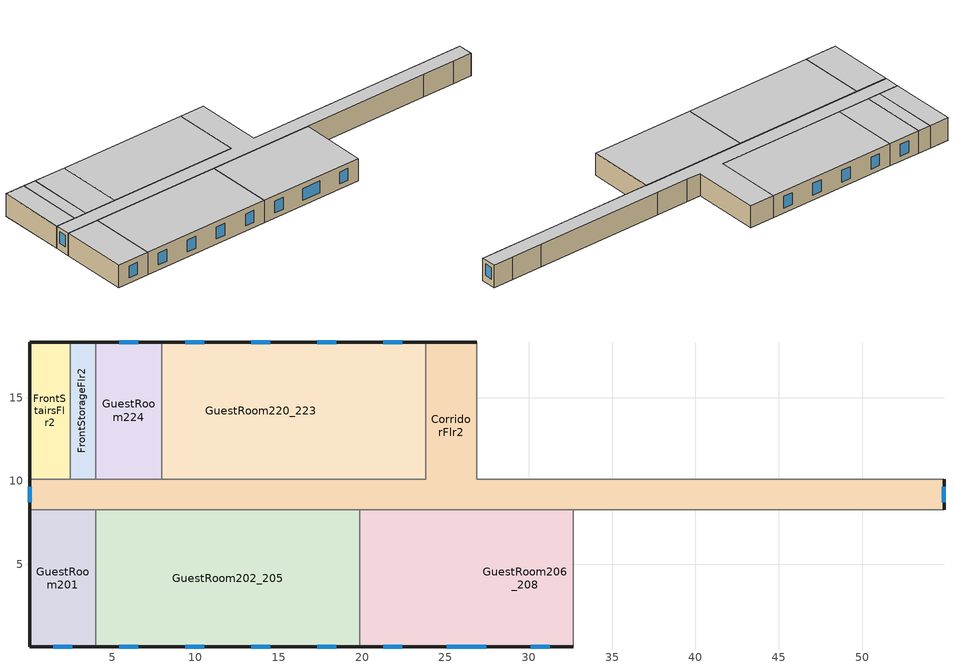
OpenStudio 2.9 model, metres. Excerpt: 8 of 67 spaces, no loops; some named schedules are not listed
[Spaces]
CorridorFlr2
 floor to CorridorFlr1: 26.87,18.34 26.87,10.11 54.91,10.11 54.91,8.28 0.05,8.28 0.05,10.11 23.82,10.11 23.82,18.34 z3.35
 wall outside: 0.05,10.11 0.05,8.28 / 54.91,8.28 54.91,10.11 / 26.87,18.34 23.82,18.34 z3.35:6.1
 wall to GuestRoom201: 0.05,8.28 4.01,8.28 z3.35:6.1
 wall to GuestRoom213: 48.51,8.28 52.47,8.28 z3.35:6.1
 wall to GuestRoom219: 32.66,10.11 28.7,10.11 z3.35:6.1
 wall to GuestRoom209_212: 32.66,8.28 48.51,8.28 z3.35:6.1
 wall to FrontStorageFlr2: 4.01,10.11 2.49,10.11 z3.35:6.1
 wall to RearStairsFlr2: 54.91,10.11 52.47,10.11 z3.35:6.1
 wall to ElevatorCoreFlr2: 28.7,10.11 26.87,10.11 26.87,18.34 z3.35:6.1
 wall to GuestRoom215_218: 48.51,10.11 32.66,10.11 z3.35:6.1
 wall to RearStorageFlr2: 52.47,8.28 54.91,8.28 z3.35:6.1
 wall to FrontStairsFlr2: 2.49,10.11 0.05,10.11 z3.35:6.1
 wall to GuestRoom206_208: 19.86,8.28 32.66,8.28 z3.35:6.1
 wall to GuestRoom220_223: 23.82,18.34 23.82,10.11 7.97,10.11 z3.35:6.1
 wall to GuestRoom202_205: 4.01,8.28 19.86,8.28 z3.35:6.1
 wall to GuestRoom224: 7.97,10.11 4.01,10.11 z3.35:6.1
 wall to GuestRoom214: 52.47,10.11 48.51,10.11 z3.35:6.1
 window: 0.05,9.66 0.05,8.73 / 54.91,8.73 54.91,9.66 z4.19:5.61
 ceiling to CorridorFlr3: 54.91,8.28 54.91,10.11 26.87,10.11 26.87,18.34 23.82,18.34 23.82,10.11 0.05,10.11 0.05,8.28 z6.1
GuestRoom201
 floor to FrontLoungeFlr1: 4.01,8.28 4.01,0.05 0.05,0.05 0.05,8.28 z3.35
 wall outside: 0.05,8.28 0.05,0.05 4.01,0.05 z3.35:6.1
 wall to GuestRoom202_205: 4.01,0.05 4.01,8.28 z3.35:6.1
 window: 1.46,0.05 2.6,0.05 z4:5.45
 ceiling to GuestRoom301: 4.01,0.05 4.01,8.28 0.05,8.28 0.05,0.05 z6.1
GuestRoom220_223
 floor to FrontOfficeFlr1: 19.86,18.34 19.86,10.11 7.97,10.11 7.97,18.34 z3.35
 floor to ExerciseCenterFlr1: 23.82,18.34 23.82,10.11 19.86,10.11 19.86,18.34 z3.35
 wall outside: 23.82,18.34 7.97,18.34 z3.35:6.1
 wall to GuestRoom224: 7.97,18.34 7.97,10.11 z3.35:6.1
 window: 22.41,18.34 21.27,18.34 / 18.45,18.34 17.31,18.34 / 14.49,18.34 13.35,18.34 / 10.52,18.34 9.39,18.34 z4:5.45
 ceiling to GuestRoom320_323: 23.82,10.11 23.82,18.34 7.97,18.34 7.97,10.11 z6.1
GuestRoom202_205
 floor to FrontLoungeFlr1: 19.86,8.28 19.86,0.05 4.01,0.05 4.01,8.28 z3.35
 wall outside: 4.01,0.05 19.86,0.05 z3.35:6.1
 wall to GuestRoom206_208: 19.86,0.05 19.86,8.28 z3.35:6.1
 window: 17.31,0.05 18.45,0.05 / 9.39,0.05 10.52,0.05 / 13.35,0.05 14.49,0.05 / 5.42,0.05 6.56,0.05 z4:5.45
 ceiling to GuestRoom302_305: 19.86,0.05 19.86,8.28 4.01,8.28 4.01,0.05 z6.1
FrontStorageFlr2
 floor to FrontStorageFlr1: 4.01,18.34 4.01,10.11 2.49,10.11 2.49,18.34 z3.35
 wall outside: 4.01,18.34 2.49,18.34 z3.35:6.1
 wall to FrontStairsFlr2: 2.49,18.34 2.49,10.11 z3.35:6.1
 wall to GuestRoom224: 4.01,10.11 4.01,18.34 z3.35:6.1
 ceiling to FrontStorageFlr3: 4.01,10.11 4.01,18.34 2.49,18.34 2.49,10.11 z6.1
GuestRoom206_208
 floor to RestroomFlr1: 23.82,8.28 23.82,0.05 19.86,0.05 19.86,8.28 z3.35
 floor to CorridorFlr1: 26.87,8.28 26.87,0.05 23.82,0.05 23.82,8.28 z3.35
 floor to MeetingRoomFlr1: 32.66,8.28 32.66,0.05 26.87,0.05 26.87,8.28 z3.35
 wall outside: 19.86,0.05 32.66,0.05 z3.35:6.1
 wall to GuestRoom209_212: 32.66,0.05 32.66,8.28 z3.35:6.1
 window: 25.08,0.05 27.44,0.05 / 21.27,0.05 22.41,0.05 / 30.11,0.05 31.25,0.05 z4:5.45
 ceiling to GuestRoom306_308: 32.66,0.05 32.66,8.28 19.86,8.28 19.86,0.05 z6.1
GuestRoom224
 floor to FrontOfficeFlr1: 7.97,18.34 7.97,10.11 4.01,10.11 4.01,18.34 z3.35
 wall outside: 7.97,18.34 4.01,18.34 z3.35:6.1
 window: 6.56,18.34 5.42,18.34 z4:5.45
 ceiling to GuestRoom324: 7.97,10.11 7.97,18.34 4.01,18.34 4.01,10.11 z6.1
FrontStairsFlr2
 floor to FrontStairsFlr1: 2.49,18.34 2.49,10.11 0.05,10.11 0.05,18.34 z3.35
 wall outside: 2.49,18.34 0.05,18.34 0.05,10.11 z3.35:6.1
 ceiling to FrontStairsFlr3: 2.49,10.11 2.49,18.34 0.05,18.34 0.05,10.11 z6.1
[Building]
-SmallHotel-ASHRAE 169-2006-2A created: 2020-01-30 15:07:55 -0700: North Axis {deg}=180; Default Construction Set=90.1-2010 - SmHotel - ASHRAE 169-2006-2A; Standards Number of Stories=4; Standards Number of Above Ground Stories=4; Standards Building Type=SmallHotel
[Site]
Houston Bush Intercontinental_TX_USA: Latitude {deg}=30; Longitude {deg}=-95.37; Time Zone {hr}=-6; Elevation {m}=29; Terrain=Suburbs
[Site:WaterMainsTemperature]
Calculation Method=Correlation; Annual Average Outdoor Air Temperature {C}=20.3167; Maximum Difference In Monthly Average Outdoor Air Temperatures {deltaC}=17.8
[SizingPeriod:DesignDay] Barometric Pressure {Pa}=100977; Sky Clearness=0; Rain Indicator=0; Snow Indicator=0; Day of Month=21; Daylight Saving Time Indicator=0; Humidity Indicating Type=Wetbulb; Dry-Bulb Temperature Range Modifier Type=DefaultMultipliers
Name | Maximum Dry-Bulb Temperature {C} | Daily Dry-Bulb Temperature Range {deltaC} | Humidity Indicating Conditions at Maximum Dry-Bulb | Wind Speed {m/s} | Wind Direction {deg} | Month | Day Type | Solar Model Indicator | ASHRAE Taub | ASHRAE Taud
Houston Bush Intercontinental Ann Htg 99.6% Condns DB | -1.6 | 0 | -1.6 | 2.8 | 0 | 1 | WinterDesignDay | ASHRAEClearSky
Houston Bush Intercontinental Ann Clg .4% Condns DB=>MWB | 36 | 10.1 | 24.8 | 3.5 | 170 | 7 | SummerDesignDay | ASHRAETau | 0.499 | 1.97
[Site:GroundTemperature:BuildingSurface]
20.56, 20.52, 20.65, 20.78, 20.93, 21.04, 21.11, 21.13, 21.1, 21, 20.86, 20.64
[ClimateZones]
Climate Zone Institution Name 1=ASHRAE; Climate Zone Document Name 1=ANSI/ASHRAE Standard 169; Climate Zone Document Year 1=2006; Climate Zone Value 1=2A; Climate Zone Institution Name 2=CEC; Climate Zone Document Name 2=California Climate Zone Descriptions; Climate Zone Document Year 2=1995
[Material:NoMass] Thermal Absorptance=0.9; Solar Absorptance=0.7
Name | Roughness | Thermal Resistance {m2-K/W} | Visible Absorptance
CP02 CARPET PAD | VeryRough | 0.21648 | 0.8
Typical Insulation R-6.78 | Smooth | 1.19347 | 0.7
Typical Carpet Pad | Smooth | 0.21648 | 0.8
Typical Insulation R-5.89 | Smooth | 1.03652 | 0.7
Typical Insulation R-19.72; Typical Insulation R-19.72 1 | Smooth | 3.4722 | 0.7
Typical Insulation R-0.58; Typical Insulation R-0.58 1 | Smooth | 0.101875 | 0.7
Typical Insulation R-8.93 | Smooth | 1.57183 | 0.7
Typical Insulation R-13.45 | Smooth | 2.368 | 0.7
[Material]
Name | Roughness | Thickness {m} | Conductivity {W/m-K} | Density {kg/m3} | Specific Heat {J/kg-K} | Thermal Absorptance | Solar Absorptance | Visible Absorptance
4 in. Normalweight Concrete Floor | MediumRough | 0.1016 | 2.31 | 2322 | 832 | 0.9 | 0.7 | 0.7
25mm Stucco | Smooth | 0.0254 | 0.72 | 1856 | 840 | 0.9 | 0.7 | 0.7
5/8 in. Gypsum Board | MediumSmooth | 0.0159 | 0.16 | 800 | 1090 | 0.9 | 0.7 | 0.7
Roof Membrane - Highly Reflective | VeryRough | 0.0095 | 0.16 | 1121.29 | 1460 | 0.75 | 0.45 | 0.7
Metal Roof Surface; F08 Metal surface | Smooth | 0.0008 | 45.28 | 7824 | 500 | 0.9 | 0.7 | 0.7
1/2 in. Gypsum Board | Smooth | 0.0127 | 0.16 | 800 | 1090 | 0.9 | 0.7 | 0.5
6 in. Normalweight Concrete Floor | MediumRough | 0.1524 | 2.31 | 2322 | 832 | 0.9 | 0.7 | 0.7
8 in. Concrete Block Basement Wall | MediumRough | 0.2032 | 1.326 | 1842 | 912 | 0.9 | 0.7 | 0.7
G05 25mm wood | MediumSmooth | 0.0254 | 0.15 | 608 | 1630 | 0.9 | 0.5 | 0.5
[DefaultConstructionSet] Interior Partition Construction=Typical Interior Partition
Name | Default Exterior Surface Constructions | Default Interior Surface Constructions | Default Ground Contact Surface Constructions | Default Exterior SubSurface Constructions | Default Interior SubSurface Constructions
90.1-2010 - SmHotel - ASHRAE 169-2006-2A | Default Surface Constructions 1 | Default Surface Constructions 2 | Default Surface Constructions 3 | Default Sub Surface Constructions 1 | Default Sub Surface Constructions 2
90.1-2010 - SmHotel - ASHRAE 169-2006-2A 1 | Default Surface Constructions 4 | Default Surface Constructions 5 | Default Surface Constructions 6 | Default Sub Surface Constructions 3 | Default Sub Surface Constructions 4
[DefaultSurfaceConstructions]
Name | Floor Construction | Wall Construction | Roof Ceiling Construction
Default Surface Constructions 1 | Typical Insulated Exterior Mass Floor R-9.35 | Typical Insulated Steel Framed Exterior Wall R-8.06 | Typical IEAD Roof - Highly Reflective R-20.83
Default Surface Constructions 2; Default Surface Constructions 5 | int_slab_floor_smallhotel | int_wall_smallhotel | int_slab_ceiling_smallhotel
Default Surface Constructions 3; Default Surface Constructions 6 | Typical Insulated Carpeted 6in Slab Floor | Typical Insulated Basement Mass Wall
Default Surface Constructions 4 | Typical Insulated Exterior Mass Floor R-11.49 | Typical Insulated Steel Framed Exterior Wall R-15.63 | Typical IEAD Roof - Highly Reflective R-20.83 1
[Construction]
Typical Insulated Exterior Mass Floor R-9.35: Typical Insulation R-6.78, 4 in. Normalweight Concrete Floor, Typical Carpet Pad
Typical Insulated Steel Framed Exterior Wall R-8.06: 25mm Stucco, 5/8 in. Gypsum Board, Typical Insulation R-5.89, 5/8 in. Gypsum Board
Typical IEAD Roof - Highly Reflective R-20.83: Roof Membrane - Highly Reflective, Typical Insulation R-19.72, Metal Roof Surface
int_slab_floor_smallhotel: 4 in. Normalweight Concrete Floor, CP02 CARPET PAD
int_wall_smallhotel: 1/2 in. Gypsum Board, 1/2 in. Gypsum Board
int_slab_ceiling_smallhotel: CP02 CARPET PAD, 4 in. Normalweight Concrete Floor
Typical Insulated Carpeted 6in Slab Floor: 6 in. Normalweight Concrete Floor, Typical Carpet Pad
Typical Insulated Basement Mass Wall: 8 in. Concrete Block Basement Wall
U 0.72 SHGC 0.25 Sgl Ref-B-M Tint 6mm: REF B TINT MID 6MM
Typical Insulated Metal Door R-1.43: F08 Metal surface, Typical Insulation R-0.58
U 0.88 SHGC 0.16 Sgl Ref-A-L Clr 6mm: REF A CLEAR LO 6MM
Typical Overhead Door: Typical Insulation R-8.93
U 1.98 SHGC 0.36 Sgl Ref-B-H Clr 6mm: REF B CLEAR HI 6MM
Typical Interior Window: Clear 3mm
Typical Interior Door; Typical Interior Partition: G05 25mm wood
Typical Insulated Exterior Mass Floor R-11.49: Typical Insulation R-8.93, 4 in. Normalweight Concrete Floor, Typical Carpet Pad
Typical Insulated Steel Framed Exterior Wall R-15.63: 25mm Stucco, 5/8 in. Gypsum Board, Typical Insulation R-13.45, 5/8 in. Gypsum Board
Typical IEAD Roof - Highly Reflective R-20.83 1: Roof Membrane - Highly Reflective, Typical Insulation R-19.72 1, Metal Roof Surface
Typical Insulated Metal Door R-1.43 1: F08 Metal surface, Typical Insulation R-0.58 1
U 1.98 SHGC 0.19 Simple Glazing Skylight U-1.98 SHGC 0.27: U 1.98 SHGC 0.19 Simple Glazing U-1.23 SHGC 0.27
[DefaultSubSurfaceConstructions]
Name | Fixed Window Construction | Operable Window Construction | Door Construction | Glass Door Construction | Overhead Door Construction | Skylight Construction | Tubular Daylight Dome Construction | Tubular Daylight Diffuser Construction
Default Sub Surface Constructions 1 | U 0.72 SHGC 0.25 Sgl Ref-B-M Tint 6mm | U 0.72 SHGC 0.25 Sgl Ref-B-M Tint 6mm | Typical Insulated Metal Door R-1.43 | U 0.88 SHGC 0.16 Sgl Ref-A-L Clr 6mm | Typical Overhead Door | U 1.98 SHGC 0.36 Sgl Ref-B-H Clr 6mm | Typical Interior Window | Typical Interior Window
Default Sub Surface Constructions 2; Default Sub Surface Constructions 4 | Typical Interior Window | Typical Interior Window | Typical Interior Door
Default Sub Surface Constructions 3 | U 0.72 SHGC 0.25 Sgl Ref-B-M Tint 6mm | U 0.72 SHGC 0.25 Sgl Ref-B-M Tint 6mm | Typical Insulated Metal Door R-1.43 1 |  | Typical Overhead Door | U 1.98 SHGC 0.19 Simple Glazing Skylight U-1.98 SHGC 0.27 | Typical Interior Window | Typical Interior Window
[WindowMaterial:Glazing] Optical Data Type=SpectralAverage; Infrared Transmittance at Normal Incidence=0; Front Side Infrared Hemispherical Emissivity=0.84; Conductivity {W/m-K}=0.9; Dirt Correction Factor for Solar and Visible Transmittance=1; Solar Diffusing=No
Name | Thickness {m} | Solar Transmittance at Normal Incidence | Front Side Solar Reflectance at Normal Incidence | Back Side Solar Reflectance at Normal Incidence | Visible Transmittance at Normal Incidence | Front Side Visible Reflectance at Normal Incidence | Back Side Visible Reflectance at Normal Incidence | Back Side Infrared Hemispherical Emissivity
REF B TINT MID 6MM | 0.006 | 0.1 | 0.11 | 0.41 | 0.13 | 0.1 | 0.32 | 0.45
REF A CLEAR LO 6MM | 0.006 | 0.066 | 0.341 | 0.493 | 0.08 | 0.41 | 0.37 | 0.4
REF B CLEAR HI 6MM | 0.006 | 0.24 | 0.16 | 0.32 | 0.3 | 0.16 | 0.29 | 0.6
Clear 3mm | 0.003 | 0.837 | 0.075 | 0.075 | 0.898 | 0.081 | 0.081 | 0.84
[WindowMaterial:SimpleGlazingSystem]
U 1.98 SHGC 0.19 Simple Glazing U-1.23 SHGC 0.27: U-Factor {W/m2-K}=7; Solar Heat Gain Coefficient=0.27; Visible Transmittance=0.15
[Space] Default Construction Set=90.1-2010 - SmHotel - ASHRAE 169-2006-2A 1; Building Story=BuildingStory2
Name | Space Type | Thermal Zone
CorridorFlr2 | SmallHotel Corridor | CorridorFlr2 ZN
FrontStairsFlr2 | SmallHotel Stair | FrontStairsFlr2 ZN
GuestRoom224 | SmallHotel GuestRoom123Occ | GuestRoom224 ZN
GuestRoom201 | SmallHotel GuestRoom123Vac | GuestRoom201 ZN
GuestRoom220_223 | SmallHotel GuestRoom123Occ | GuestRoom220_223 ZN
GuestRoom202_205 | SmallHotel GuestRoom123Occ | GuestRoom202_205 ZN
FrontStorageFlr2 | SmallHotel Storage | FrontStorageFlr2 ZN
GuestRoom206_208 | SmallHotel GuestRoom123Occ | GuestRoom206_208 ZN
[BuildingStory]
BuildingStory2
[SpaceType] Standards Building Type=SmallHotel
Name | Default Schedule Set | Design Specification Outdoor Air Object | Standards Space Type
SmallHotel Corridor | SmallHotel Corridor Schedule Set | SmallHotel Corridor Ventilation | Corridor
SmallHotel Stair | SmallHotel Stair Schedule Set | SmallHotel Stair Ventilation | Stair
SmallHotel Storage | SmallHotel Storage Schedule Set | SmallHotel Storage Ventilation | Storage
SmallHotel GuestRoom123Occ | SmallHotel GuestRoom123Occ Schedule Set | SmallHotel GuestRoom123Occ Ventilation | GuestRoom123Occ
SmallHotel GuestRoom123Vac | SmallHotel GuestRoom123Vac Schedule Set | SmallHotel GuestRoom123Vac Ventilation | GuestRoom123Vac
[Lights:Definition] Design Level Calculation Method=Watts/Area; Fraction Radiant=0.7; Fraction Visible=0.2
Name | Watts per Space Floor Area {W/m2}
SmallHotel Corridor Lights Definition | 8.52502
SmallHotel GuestRoom123Occ Lights Definition; SmallHotel GuestRoom123Vac Lights Definition | 8.07293
SmallHotel Stair Lights Definition | 7.4271
SmallHotel Storage Lights Definition | 6.78126
[Lights] Fraction Replaceable=1
Name | Lights Definition | Space or SpaceType
SmallHotel Corridor Lights | SmallHotel Corridor Lights Definition | SmallHotel Corridor
SmallHotel GuestRoom123Occ Lights | SmallHotel GuestRoom123Occ Lights Definition | SmallHotel GuestRoom123Occ
SmallHotel GuestRoom123Vac Lights | SmallHotel GuestRoom123Vac Lights Definition | SmallHotel GuestRoom123Vac
SmallHotel Stair Lights | SmallHotel Stair Lights Definition | SmallHotel Stair
SmallHotel Storage Lights | SmallHotel Storage Lights Definition | SmallHotel Storage
[DesignSpecification:OutdoorAir] Outdoor Air Method=Sum
Name | Outdoor Air Flow per Floor Area {m3/s-m2} | Outdoor Air Flow per Person {m3/s-person}
SmallHotel Corridor Ventilation; SmallHotel Stair Ventilation | 0.0003048
SmallHotel GuestRoom123Occ Ventilation; SmallHotel GuestRoom123Vac Ventilation | 0.0003048 | 0.00235974
SmallHotel Storage Ventilation | 0.0006096
[DefaultScheduleSet] People Activity Level Schedule=HotelSmall Activity_Sch
Name | Number of People Schedule | Lighting Schedule | Electric Equipment Schedule | Infiltration Schedule
SmallHotel Corridor Schedule Set | HotelSmall AlwaysOff | HotelSmall BLDG_LIGHT_CORRIDOR_SCH | HotelSmall AlwaysOff | Always On
SmallHotel GuestRoom123Occ Schedule Set | HotelSmall GuestRoom_Occ_Sch | HotelSmall BLDG_LIGHT_GUESTROOM_SCH_2010 | HotelSmall GuestRoom_Eqp_Sch_Base | HotelSmall GuestRoom_Infil_Sch
SmallHotel GuestRoom123Vac Schedule Set | HotelSmall AlwaysOff | HotelSmall AlwaysOff | HotelSmall AlwaysOff | HotelSmall GuestRoom_Infil_Sch
SmallHotel Stair Schedule Set | HotelSmall AlwaysOff | HotelSmall BLDG_LIGHT_STAIR_SCH | HotelSmall AlwaysOff | Always On
SmallHotel Storage Schedule Set | HotelSmall AlwaysOff | HotelSmall BLDG_LIGHT_STORAGE_SCH | HotelSmall AlwaysOff | Always On
[ThermostatSetpoint:DualSetpoint]
Name | Heating Setpoint Temperature Schedule | Cooling Setpoint Temperature Schedule
SmallHotel Corridor Thermostat 2 | HotelSmall CommonArea_HtgSP_Sch | HotelSmall CommonArea_ClgSP_Sch
SmallHotel Stair Thermostat 2 | HotelSmall SemiHeated_HtgSP_Sch | HotelSmall CommonArea_ClgSP_Sch
SmallHotel Storage Thermostat 2 | HotelSmall SemiHeated_HtgSP_Sch | HotelSmall StorageArea_ClgSP_Sch
SmallHotel GuestRoom123Vac Thermostat 3 | HotelSmall VacGuestRoom_HtgSP_Sch | HotelSmall VacGuestRoom_ClgSP_Sch
SmallHotel GuestRoom123Occ Thermostat 4; SmallHotel GuestRoom123Occ Thermostat 5; SmallHotel GuestRoom123Occ Thermostat 10; SmallHotel GuestRoom123Occ Thermostat 11 | HotelSmall Adva_OccGuestRoom_HtgSP_Sch | HotelSmall Adva_OccGuestRoom_ClgSP_Sch
[ElectricEquipment:Definition] Design Level Calculation Method=Watts/Area; Watts per Space Floor Area {W/m2}=11.8403; Fraction Radiant=0.5
SmallHotel GuestRoom123Occ Elec Equip Definition; SmallHotel GuestRoom123Vac Elec Equip Definition
[ElectricEquipment]
Name | Electric Equipment Definition | Space or SpaceType
SmallHotel GuestRoom123Occ Elec Equip | SmallHotel GuestRoom123Occ Elec Equip Definition | SmallHotel GuestRoom123Occ
SmallHotel GuestRoom123Vac Elec Equip | SmallHotel GuestRoom123Vac Elec Equip Definition | SmallHotel GuestRoom123Vac
[People:Definition] Number of People Calculation Method=People/Area; People per Space Floor Area {person/m2}=0.0459619; Fraction Radiant=0.3
SmallHotel GuestRoom123Occ People Definition; SmallHotel GuestRoom123Vac People Definition
[People] Work Efficiency Schedule=Work Efficiency Schedule; Clothing Insulation Schedule=Clothing Schedule; Air Velocity Schedule=Air Velocity Schedule; Multiplier=1
Name | People Definition | Space or SpaceType
SmallHotel GuestRoom123Occ People | SmallHotel GuestRoom123Occ People Definition | SmallHotel GuestRoom123Occ
SmallHotel GuestRoom123Vac People | SmallHotel GuestRoom123Vac People Definition | SmallHotel GuestRoom123Vac
[SpaceInfiltration:DesignFlowRate] Design Flow Rate Calculation Method=Flow/ExteriorArea; Flow per Exterior Surface Area {m3/s-m2}=0.000569573; Constant Term Coefficient=0; Temperature Term Coefficient=0; Velocity Term Coefficient=0.224; Velocity Squared Term Coefficient=0
Name | Space or SpaceType | Schedule
CorridorFlr2 Infiltration | CorridorFlr2 | Always On
FrontStairsFlr2 Infiltration | FrontStairsFlr2 | Always On
FrontStorageFlr2 Infiltration | FrontStorageFlr2 | Always On
GuestRoom201 Infiltration | GuestRoom201 | HotelSmall GuestRoom_Infil_Sch
GuestRoom202_205 Infiltration | GuestRoom202_205 | HotelSmall GuestRoom_Infil_Sch
GuestRoom206_208 Infiltration | GuestRoom206_208 | HotelSmall GuestRoom_Infil_Sch
GuestRoom220_223 Infiltration | GuestRoom220_223 | HotelSmall GuestRoom_Infil_Sch
GuestRoom224 Infiltration | GuestRoom224 | HotelSmall GuestRoom_Infil_Sch
[ThermalZone] Use Ideal Air Loads=No
Name | Thermostat
CorridorFlr2 ZN | SmallHotel Corridor Thermostat 2
FrontStairsFlr2 ZN | SmallHotel Stair Thermostat 2
FrontStorageFlr2 ZN | SmallHotel Storage Thermostat 2
GuestRoom201 ZN | SmallHotel GuestRoom123Vac Thermostat 3
GuestRoom202_205 ZN | SmallHotel GuestRoom123Occ Thermostat 4
GuestRoom206_208 ZN | SmallHotel GuestRoom123Occ Thermostat 5
GuestRoom220_223 ZN | SmallHotel GuestRoom123Occ Thermostat 10
GuestRoom224 ZN | SmallHotel GuestRoom123Occ Thermostat 11
[Zone equipment]
GuestRoom315_318 ZN: GuestRoom315_318 ZN PTAC
GuestRoom319 ZN: GuestRoom319 ZN PTAC
GuestRoom320_323 ZN: GuestRoom320_323 ZN PTAC
GuestRoom324 ZN: GuestRoom324 ZN PTAC
GuestRoom401 ZN: GuestRoom401 ZN PTAC
GuestRoom402_405 ZN: GuestRoom402_405 ZN PTAC
GuestRoom406_408 ZN: GuestRoom406_408 ZN PTAC
GuestRoom409_412 ZN: GuestRoom409_412 ZN PTAC
GuestRoom413 ZN: GuestRoom413 ZN PTAC
GuestRoom414 ZN: GuestRoom414 ZN PTAC
GuestRoom415_418 ZN: GuestRoom415_418 ZN PTAC
GuestRoom419 ZN: GuestRoom419 ZN PTAC
GuestRoom420_423 ZN: GuestRoom420_423 ZN PTAC
GuestRoom424 ZN: GuestRoom424 ZN PTAC
RearStairsFlr1 ZN: RearStairsFlr1 ZN Unit Heater
RearStairsFlr2 ZN: RearStairsFlr2 ZN Unit Heater
RearStairsFlr3 ZN: RearStairsFlr3 ZN Unit Heater
RearStairsFlr4 ZN: RearStairsFlr4 ZN Unit Heater
[Fan:ConstantVolume] Maximum Flow Rate {m3/s}=AutoSize
Name | Availability Schedule | Fan Total Efficiency | Pressure Rise {Pa} | Motor Efficiency | Motor In Airstream Fraction
GuestRoom101 ZN PTAC Fan; GuestRoom102 ZN PTAC Fan; GuestRoom103 ZN PTAC Fan; GuestRoom104 ZN PTAC Fan; GuestRoom105 ZN PTAC Fan; GuestRoom201 ZN PTAC Fan; GuestRoom202_205 ZN PTAC Fan; GuestRoom206_208 ZN PTAC Fan; GuestRoom209_212 ZN PTAC Fan; GuestRoom213 ZN PTAC Fan; GuestRoom214 ZN PTAC Fan; GuestRoom215_218 ZN PTAC Fan; GuestRoom219 ZN PTAC Fan; GuestRoom220_223 ZN PTAC Fan; GuestRoom224 ZN PTAC Fan; GuestRoom301 ZN PTAC Fan; GuestRoom302_305 ZN PTAC Fan; GuestRoom306_308 ZN PTAC Fan; GuestRoom309_312 ZN PTAC Fan; GuestRoom313 ZN PTAC Fan; GuestRoom314 ZN PTAC Fan; GuestRoom315_318 ZN PTAC Fan; GuestRoom319 ZN PTAC Fan; GuestRoom320_323 ZN PTAC Fan; GuestRoom324 ZN PTAC Fan; GuestRoom401 ZN PTAC Fan; GuestRoom402_405 ZN PTAC Fan; GuestRoom406_408 ZN PTAC Fan; GuestRoom409_412 ZN PTAC Fan; GuestRoom413 ZN PTAC Fan; GuestRoom414 ZN PTAC Fan; GuestRoom415_418 ZN PTAC Fan; GuestRoom419 ZN PTAC Fan; GuestRoom420_423 ZN PTAC Fan; GuestRoom424 ZN PTAC Fan; CorridorFlr1 ZN PTAC Fan; CorridorFlr2 ZN PTAC Fan; CorridorFlr3 ZN PTAC Fan; CorridorFlr4 ZN PTAC Fan | Always On Discrete | 0.1595 | 331.288 | 0.29 | 1
RearStairsFlr1 ZN UnitHeater Fan; RearStairsFlr2 ZN UnitHeater Fan; RearStairsFlr3 ZN UnitHeater Fan; RearStairsFlr4 ZN UnitHeater Fan | Always On | 0.55575 | 49.8178 | 0.855 | 1
Elec PTAC Fan 2; Elec PTAC Fan 3; Elec PTAC Fan 4; Elec PTAC Fan 5; Elec PTAC Fan 6; Elec PTAC Fan 7; Elec PTAC Fan 8; Elec PTAC Fan 9; Elec PTAC Fan 10 | Always On Discrete hvac_library |  | 250
[Coil:Heating:Electric] Availability Schedule=Always On Discrete; Efficiency=1
GuestRoom101 ZN PTAC Electric Htg Coil; GuestRoom102 ZN PTAC Electric Htg Coil; GuestRoom103 ZN PTAC Electric Htg Coil; GuestRoom104 ZN PTAC Electric Htg Coil; GuestRoom105 ZN PTAC Electric Htg Coil; GuestRoom201 ZN PTAC Electric Htg Coil; GuestRoom202_205 ZN PTAC Electric Htg Coil; GuestRoom206_208 ZN PTAC Electric Htg Coil; GuestRoom209_212 ZN PTAC Electric Htg Coil; GuestRoom213 ZN PTAC Electric Htg Coil; GuestRoom214 ZN PTAC Electric Htg Coil; GuestRoom215_218 ZN PTAC Electric Htg Coil; GuestRoom219 ZN PTAC Electric Htg Coil; GuestRoom220_223 ZN PTAC Electric Htg Coil; GuestRoom224 ZN PTAC Electric Htg Coil; GuestRoom301 ZN PTAC Electric Htg Coil; GuestRoom302_305 ZN PTAC Electric Htg Coil; GuestRoom306_308 ZN PTAC Electric Htg Coil; GuestRoom309_312 ZN PTAC Electric Htg Coil; GuestRoom313 ZN PTAC Electric Htg Coil; GuestRoom314 ZN PTAC Electric Htg Coil; GuestRoom315_318 ZN PTAC Electric Htg Coil; GuestRoom319 ZN PTAC Electric Htg Coil
[Exterior:Lights:Definition]
NonDimming Exterior Lights Def: Design Level {W}=4188
[Exterior:Lights]
NonDimming Exterior Lights Def: Exterior Lights Definition=NonDimming Exterior Lights Def; Schedule=HotelSmall Exterior_Lgt_ALWAYS_ON; Control Option=AstronomicalClock
